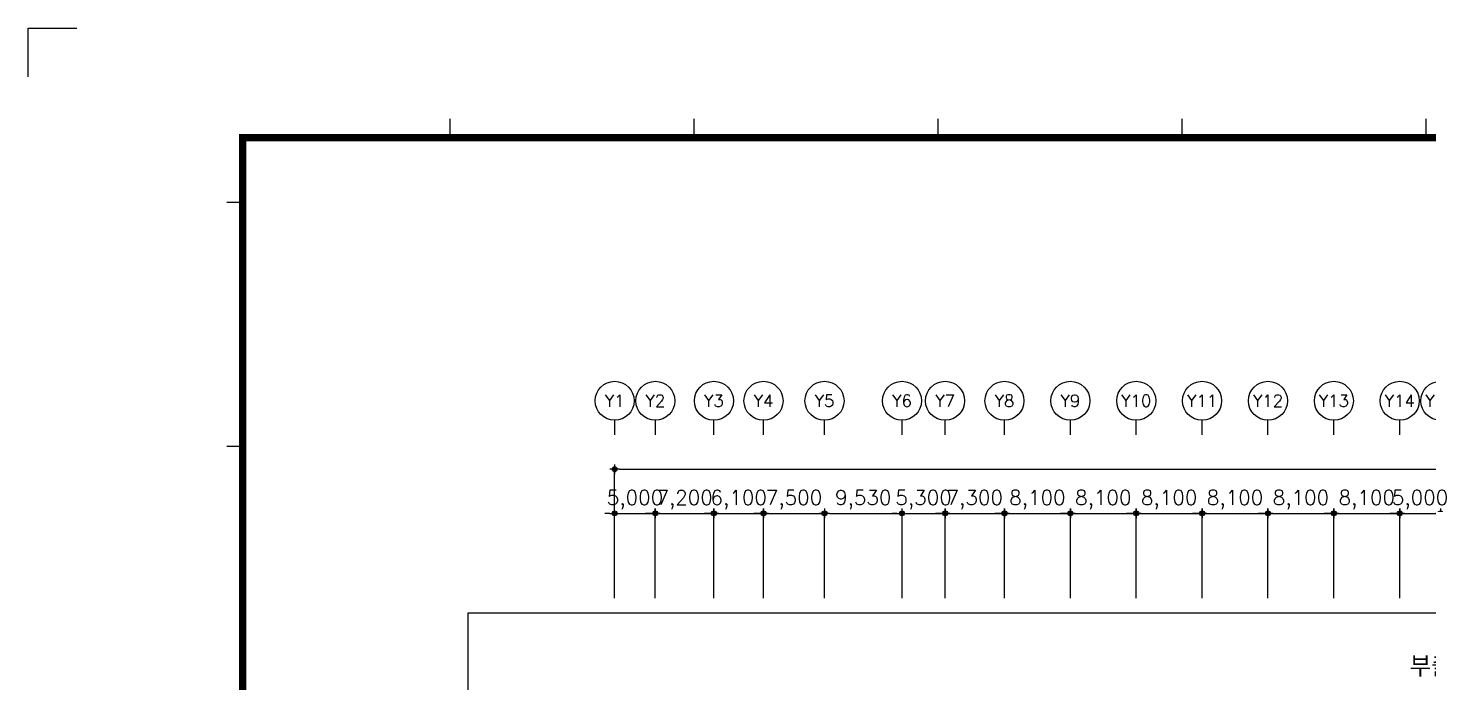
# Model space of a CAD drawing. Header units: millimetres. Extents: x 116443 to 620443, y -399357 to -63957.
# Drawn here: x 116443 to 288701, y -144513 to -63957 of the extents above; entities that cross this region are included whole.
import ezdxf
from ezdxf.enums import TextEntityAlignment as Align

# ---------------------------------------------------------------- set-up
doc = ezdxf.new("R2010")
doc.units = ezdxf.units.MM
doc.header["$LTSCALE"] = 600
for name, color, linetype in [('DIM', 7, 'Continuous'), ('FORM', 7, 'Continuous'), ('z', 8, 'Continuous')]:
    doc.layers.add(name, color=color, linetype=linetype)
doc.styles.add('GHS', font='romans.shx', dxfattribs={"bigfont": 'ghs.shx'})
doc.dimstyles.new('외부치수', dxfattribs={"dimscale": 150, "dimtxt": 3, "dimasz": 1, "dimexe": 0.18, "dimexo": 3, "dimgap": 1, "dimtad": 1, "dimdec": 0, "dimzin": 0, "dimdsep": 46, "dimlunit": 6, "dimtxsty": 'GHS', "dimblk": 'Z_DOT', "dimcen": 0.09, "dimclrd": 7, "dimclre": 7, "dimclrt": 3, "dimadec": 0, "dimazin": 0, "dimtfac": 1, "dimtdec": 0, "dimtix": 1, "dimtmove": 2, "dimatfit": 0, "dimfxl": 1, "dimtolj": 1, "dimtzin": 0, "dimarcsym": 0})

# ---------------------------------------------------------------- blocks, each defined once
blk = doc.blocks.new('form1-2')
at = {"layer": 'FORM'}
for p, q in [((86.5, 536.5), (86.5, 540.37)), ((136.5, 536.5), (136.5, 540.37)), ((186.5, 536.5), (186.5, 540.37)), ((236.5, 536.5), (236.5, 540.37)), ((286.5, 536.5), (286.5, 540.37)), ((43.87, 523.25), (40.75, 523.25)), ((43.87, 473.25), (40.75, 473.25))]:
    blk.add_line(p, q, dxfattribs=at)
at = {"layer": 'FORM', "color": 8}
blk.add_lwpolyline([(0, 549), (0, 559), (10, 559)], dxfattribs=at)
at = {"layer": 'FORM', "color": 7, "const_width": 1.5}
blk.add_lwpolyline([(44, 10), (816, 10), (816, 536.5), (44, 536.5)], close=True, dxfattribs=at)
blk = doc.blocks.new('Z_DOT')
at = {"layer": 'DIM', "color": 0}
for p, q in [((-1, 0), (1, 0)), ((0, -1), (0, 1))]:
    blk.add_line(p, q, dxfattribs=at)
for radius in [0.5, 0.25]:
    blk.add_circle((0, 0), radius, dxfattribs=at)
blk = doc.blocks.new('*D84')
at = {"layer": 'Defpoints', "color": 0, "transparency": 16777216}
for p in [(223905, -123653), (214375, -135892), (223905, -135892)]:
    blk.add_point(p, dxfattribs=at)
at = {"layer": 'z', "color": 7, "lineweight": -2}
for p, q in [((214375, -134092), (214375, -123545)), ((214975, -123653), (223305, -123653)), ((223905, -134092), (223905, -123545))]:
    blk.add_line(p, q, dxfattribs=at)
at = {"layer": 'z', "color": 7, "lineweight": -2, "xscale": 600, "yscale": 600, "zscale": 600, "rotation": 180}
blk.add_blockref('Z_DOT', (214375, -123653), dxfattribs=at)
at = {"layer": 'z', "color": 7, "lineweight": -2, "xscale": 600, "yscale": 600, "zscale": 600}
blk.add_blockref('Z_DOT', (223905, -123653), dxfattribs=at)
at = {"layer": 'z', "color": 3, "insert": (219140, -121982), "char_height": 1800, "attachment_point": 5, "style": 'GHS'}
blk.add_mtext('\\A1;9,530', dxfattribs=at)
blk = doc.blocks.new('*D85')
at = {"layer": 'Defpoints', "color": 0, "transparency": 16777216}
for p in [(229205, -123653), (223905, -135892), (229205, -135892)]:
    blk.add_point(p, dxfattribs=at)
at = {"layer": 'z', "color": 7, "lineweight": -2}
for p, q in [((223305, -123653), (222705, -123653)), ((223905, -134092), (223905, -123545)), ((223905, -123653), (229205, -123653)), ((229205, -134092), (229205, -123545)), ((229805, -123653), (230405, -123653))]:
    blk.add_line(p, q, dxfattribs=at)
at = {"layer": 'z', "color": 7, "lineweight": -2, "xscale": 600, "yscale": 600, "zscale": 600}
blk.add_blockref('Z_DOT', (223905, -123653), dxfattribs=at)
at = {"layer": 'z', "color": 7, "lineweight": -2, "xscale": 600, "yscale": 600, "zscale": 600, "rotation": 180}
blk.add_blockref('Z_DOT', (229205, -123653), dxfattribs=at)
at = {"layer": 'z', "color": 3, "insert": (226555, -121982), "char_height": 1800, "attachment_point": 5, "style": 'GHS'}
blk.add_mtext('\\A1;5,300', dxfattribs=at)
blk = doc.blocks.new('*D86')
at = {"layer": 'Defpoints', "color": 0, "transparency": 16777216}
for p in [(244605, -123653), (236505, -135892), (244605, -135892)]:
    blk.add_point(p, dxfattribs=at)
at = {"layer": 'z', "color": 7, "lineweight": -2}
for p, q in [((235905, -123653), (235305, -123653)), ((236505, -134092), (236505, -123545)), ((236505, -123653), (244605, -123653)), ((244605, -134092), (244605, -123545)), ((245205, -123653), (245805, -123653))]:
    blk.add_line(p, q, dxfattribs=at)
at = {"layer": 'z', "color": 7, "lineweight": -2, "xscale": 600, "yscale": 600, "zscale": 600}
blk.add_blockref('Z_DOT', (236505, -123653), dxfattribs=at)
at = {"layer": 'z', "color": 7, "lineweight": -2, "xscale": 600, "yscale": 600, "zscale": 600, "rotation": 180}
blk.add_blockref('Z_DOT', (244605, -123653), dxfattribs=at)
at = {"layer": 'z', "color": 3, "insert": (240555, -121982), "char_height": 1800, "attachment_point": 5, "style": 'GHS'}
blk.add_mtext('\\A1;8,100', dxfattribs=at)
blk = doc.blocks.new('*D87')
at = {"layer": 'Defpoints', "color": 0, "transparency": 16777216}
for p in [(252705, -123653), (244605, -135892), (252705, -135892)]:
    blk.add_point(p, dxfattribs=at)
at = {"layer": 'z', "color": 7, "lineweight": -2}
for p, q in [((244005, -123653), (243405, -123653)), ((244605, -134092), (244605, -123545)), ((244605, -123653), (252705, -123653)), ((252705, -134092), (252705, -123545)), ((253305, -123653), (253905, -123653))]:
    blk.add_line(p, q, dxfattribs=at)
at = {"layer": 'z', "color": 7, "lineweight": -2, "xscale": 600, "yscale": 600, "zscale": 600}
blk.add_blockref('Z_DOT', (244605, -123653), dxfattribs=at)
at = {"layer": 'z', "color": 7, "lineweight": -2, "xscale": 600, "yscale": 600, "zscale": 600, "rotation": 180}
blk.add_blockref('Z_DOT', (252705, -123653), dxfattribs=at)
at = {"layer": 'z', "color": 3, "insert": (248655, -121982), "char_height": 1800, "attachment_point": 5, "style": 'GHS'}
blk.add_mtext('\\A1;8,100', dxfattribs=at)
blk = doc.blocks.new('*D88')
at = {"layer": 'Defpoints', "color": 0, "transparency": 16777216}
for p in [(260805, -123653), (252705, -135892), (260805, -135892)]:
    blk.add_point(p, dxfattribs=at)
at = {"layer": 'z', "color": 7, "lineweight": -2}
for p, q in [((252105, -123653), (251505, -123653)), ((252705, -134092), (252705, -123545)), ((252705, -123653), (260805, -123653)), ((260805, -134092), (260805, -123545)), ((261405, -123653), (262005, -123653))]:
    blk.add_line(p, q, dxfattribs=at)
at = {"layer": 'z', "color": 7, "lineweight": -2, "xscale": 600, "yscale": 600, "zscale": 600}
blk.add_blockref('Z_DOT', (252705, -123653), dxfattribs=at)
at = {"layer": 'z', "color": 7, "lineweight": -2, "xscale": 600, "yscale": 600, "zscale": 600, "rotation": 180}
blk.add_blockref('Z_DOT', (260805, -123653), dxfattribs=at)
at = {"layer": 'z', "color": 3, "insert": (256755, -121982), "char_height": 1800, "attachment_point": 5, "style": 'GHS'}
blk.add_mtext('\\A1;8,100', dxfattribs=at)
blk = doc.blocks.new('*D89')
at = {"layer": 'Defpoints', "color": 0, "transparency": 16777216}
for p in [(268905, -123653), (260805, -135892), (268905, -135892)]:
    blk.add_point(p, dxfattribs=at)
at = {"layer": 'z', "color": 7, "lineweight": -2}
for p, q in [((260205, -123653), (259605, -123653)), ((260805, -134092), (260805, -123545)), ((260805, -123653), (268905, -123653)), ((268905, -134092), (268905, -123545)), ((269505, -123653), (270105, -123653))]:
    blk.add_line(p, q, dxfattribs=at)
at = {"layer": 'z', "color": 7, "lineweight": -2, "xscale": 600, "yscale": 600, "zscale": 600}
blk.add_blockref('Z_DOT', (260805, -123653), dxfattribs=at)
at = {"layer": 'z', "color": 7, "lineweight": -2, "xscale": 600, "yscale": 600, "zscale": 600, "rotation": 180}
blk.add_blockref('Z_DOT', (268905, -123653), dxfattribs=at)
at = {"layer": 'z', "color": 3, "insert": (264855, -121982), "char_height": 1800, "attachment_point": 5, "style": 'GHS'}
blk.add_mtext('\\A1;8,100', dxfattribs=at)
blk = doc.blocks.new('*D90')
at = {"layer": 'Defpoints', "color": 0, "transparency": 16777216}
for p in [(277005, -123653), (268905, -135892), (277005, -135892)]:
    blk.add_point(p, dxfattribs=at)
at = {"layer": 'z', "color": 7, "lineweight": -2}
for p, q in [((268305, -123653), (267705, -123653)), ((268905, -134092), (268905, -123545)), ((268905, -123653), (277005, -123653)), ((277005, -134092), (277005, -123545)), ((277605, -123653), (278205, -123653))]:
    blk.add_line(p, q, dxfattribs=at)
at = {"layer": 'z', "color": 7, "lineweight": -2, "xscale": 600, "yscale": 600, "zscale": 600}
blk.add_blockref('Z_DOT', (268905, -123653), dxfattribs=at)
at = {"layer": 'z', "color": 7, "lineweight": -2, "xscale": 600, "yscale": 600, "zscale": 600, "rotation": 180}
blk.add_blockref('Z_DOT', (277005, -123653), dxfattribs=at)
at = {"layer": 'z', "color": 3, "insert": (272955, -121982), "char_height": 1800, "attachment_point": 5, "style": 'GHS'}
blk.add_mtext('\\A1;8,100', dxfattribs=at)
blk = doc.blocks.new('*D91')
at = {"layer": 'Defpoints', "color": 0, "transparency": 16777216}
for p in [(285105, -123653), (277005, -135892), (285105, -135892)]:
    blk.add_point(p, dxfattribs=at)
at = {"layer": 'z', "color": 7, "lineweight": -2}
for p, q in [((276405, -123653), (275805, -123653)), ((277005, -134092), (277005, -123545)), ((277005, -123653), (285105, -123653)), ((285105, -134092), (285105, -123545)), ((285705, -123653), (286305, -123653))]:
    blk.add_line(p, q, dxfattribs=at)
at = {"layer": 'z', "color": 7, "lineweight": -2, "xscale": 600, "yscale": 600, "zscale": 600}
blk.add_blockref('Z_DOT', (277005, -123653), dxfattribs=at)
at = {"layer": 'z', "color": 7, "lineweight": -2, "xscale": 600, "yscale": 600, "zscale": 600, "rotation": 180}
blk.add_blockref('Z_DOT', (285105, -123653), dxfattribs=at)
at = {"layer": 'z', "color": 3, "insert": (281055, -121982), "char_height": 1800, "attachment_point": 5, "style": 'GHS'}
blk.add_mtext('\\A1;8,100', dxfattribs=at)
blk = doc.blocks.new('*D92')
at = {"layer": 'Defpoints', "color": 0, "transparency": 16777216}
for p in [(290105, -123653), (285105, -135892), (290105, -135892)]:
    blk.add_point(p, dxfattribs=at)
at = {"layer": 'z', "color": 7, "lineweight": -2}
for p, q in [((284505, -123653), (283905, -123653)), ((285105, -134092), (285105, -123545)), ((285105, -123653), (290105, -123653)), ((290105, -134092), (290105, -123545)), ((290705, -123653), (291305, -123653))]:
    blk.add_line(p, q, dxfattribs=at)
at = {"layer": 'z', "color": 7, "lineweight": -2, "xscale": 600, "yscale": 600, "zscale": 600}
blk.add_blockref('Z_DOT', (285105, -123653), dxfattribs=at)
at = {"layer": 'z', "color": 7, "lineweight": -2, "xscale": 600, "yscale": 600, "zscale": 600, "rotation": 180}
blk.add_blockref('Z_DOT', (290105, -123653), dxfattribs=at)
at = {"layer": 'z', "color": 3, "insert": (287605, -121982), "char_height": 1800, "attachment_point": 5, "style": 'GHS'}
blk.add_mtext('\\A1;5,000', dxfattribs=at)
blk = doc.blocks.new('*D110')
at = {"layer": 'Defpoints', "color": 0, "transparency": 16777216}
for p in [(438105, -118221), (188575, -135892), (438105, -135892)]:
    blk.add_point(p, dxfattribs=at)
at = {"layer": 'z', "color": 7, "lineweight": -2}
for p, q in [((188575, -134092), (188575, -118113)), ((189175, -118221), (437505, -118221)), ((438105, -134092), (438105, -118113))]:
    blk.add_line(p, q, dxfattribs=at)
at = {"layer": 'z', "color": 7, "lineweight": -2, "xscale": 600, "yscale": 600, "zscale": 600, "rotation": 180}
blk.add_blockref('Z_DOT', (188575, -118221), dxfattribs=at)
at = {"layer": 'z', "color": 7, "lineweight": -2, "xscale": 600, "yscale": 600, "zscale": 600}
blk.add_blockref('Z_DOT', (438105, -118221), dxfattribs=at)
at = {"layer": 'z', "color": 3, "insert": (313340, -116550), "char_height": 1800, "attachment_point": 5, "style": 'GHS'}
blk.add_mtext('\\A1;249,529', dxfattribs=at)
blk = doc.blocks.new('*D111')
at = {"layer": 'Defpoints', "color": 0, "transparency": 16777216}
for p in [(214375, -123653), (206875, -135892), (214375, -135892)]:
    blk.add_point(p, dxfattribs=at)
at = {"layer": 'z', "color": 7, "lineweight": -2}
for p, q in [((206275, -123653), (205675, -123653)), ((206875, -134092), (206875, -123545)), ((206875, -123653), (214375, -123653)), ((214375, -134092), (214375, -123545)), ((214975, -123653), (215575, -123653))]:
    blk.add_line(p, q, dxfattribs=at)
at = {"layer": 'z', "color": 7, "lineweight": -2, "xscale": 600, "yscale": 600, "zscale": 600}
blk.add_blockref('Z_DOT', (206875, -123653), dxfattribs=at)
at = {"layer": 'z', "color": 7, "lineweight": -2, "xscale": 600, "yscale": 600, "zscale": 600, "rotation": 180}
blk.add_blockref('Z_DOT', (214375, -123653), dxfattribs=at)
at = {"layer": 'z', "color": 3, "insert": (210625, -121982), "char_height": 1800, "attachment_point": 5, "style": 'GHS'}
blk.add_mtext('\\A1;7,500', dxfattribs=at)
blk = doc.blocks.new('*D112')
at = {"layer": 'Defpoints', "color": 0, "transparency": 16777216}
for p in [(200775, -123653), (193575, -135892), (200775, -135892)]:
    blk.add_point(p, dxfattribs=at)
at = {"layer": 'z', "color": 7, "lineweight": -2}
for p, q in [((192975, -123653), (192375, -123653)), ((193575, -134092), (193575, -123545)), ((193575, -123653), (200775, -123653)), ((200775, -134092), (200775, -123545)), ((201375, -123653), (201975, -123653))]:
    blk.add_line(p, q, dxfattribs=at)
at = {"layer": 'z', "color": 7, "lineweight": -2, "xscale": 600, "yscale": 600, "zscale": 600}
blk.add_blockref('Z_DOT', (193575, -123653), dxfattribs=at)
at = {"layer": 'z', "color": 7, "lineweight": -2, "xscale": 600, "yscale": 600, "zscale": 600, "rotation": 180}
blk.add_blockref('Z_DOT', (200775, -123653), dxfattribs=at)
at = {"layer": 'z', "color": 3, "insert": (197175, -121982), "char_height": 1800, "attachment_point": 5, "style": 'GHS'}
blk.add_mtext('\\A1;7,200', dxfattribs=at)
blk = doc.blocks.new('*D113')
at = {"layer": 'Defpoints', "color": 0, "transparency": 16777216}
for p in [(193575, -123653), (188575, -135892), (193575, -135892)]:
    blk.add_point(p, dxfattribs=at)
at = {"layer": 'z', "color": 7, "lineweight": -2}
for p, q in [((187975, -123653), (187375, -123653)), ((188575, -134092), (188575, -123545)), ((188575, -123653), (193575, -123653)), ((193575, -134092), (193575, -123545)), ((194175, -123653), (194775, -123653))]:
    blk.add_line(p, q, dxfattribs=at)
at = {"layer": 'z', "color": 7, "lineweight": -2, "xscale": 600, "yscale": 600, "zscale": 600}
blk.add_blockref('Z_DOT', (188575, -123653), dxfattribs=at)
at = {"layer": 'z', "color": 7, "lineweight": -2, "xscale": 600, "yscale": 600, "zscale": 600, "rotation": 180}
blk.add_blockref('Z_DOT', (193575, -123653), dxfattribs=at)
at = {"layer": 'z', "color": 3, "insert": (191075, -121982), "char_height": 1800, "attachment_point": 5, "style": 'GHS'}
blk.add_mtext('\\A1;5,000', dxfattribs=at)
blk = doc.blocks.new('*D115')
at = {"layer": 'Defpoints', "color": 0, "transparency": 16777216}
for p in [(236505, -123653), (229205, -135892), (236505, -135892)]:
    blk.add_point(p, dxfattribs=at)
at = {"layer": 'z', "color": 7, "lineweight": -2}
for p, q in [((228605, -123653), (228005, -123653)), ((229205, -134092), (229205, -123545)), ((229205, -123653), (236505, -123653)), ((236505, -134092), (236505, -123545)), ((237105, -123653), (237705, -123653))]:
    blk.add_line(p, q, dxfattribs=at)
at = {"layer": 'z', "color": 7, "lineweight": -2, "xscale": 600, "yscale": 600, "zscale": 600}
blk.add_blockref('Z_DOT', (229205, -123653), dxfattribs=at)
at = {"layer": 'z', "color": 7, "lineweight": -2, "xscale": 600, "yscale": 600, "zscale": 600, "rotation": 180}
blk.add_blockref('Z_DOT', (236505, -123653), dxfattribs=at)
at = {"layer": 'z', "color": 3, "insert": (232855, -121982), "char_height": 1800, "attachment_point": 5, "style": 'GHS'}
blk.add_mtext('\\A1;7,300', dxfattribs=at)
blk = doc.blocks.new('*D116')
at = {"layer": 'Defpoints', "color": 0, "transparency": 16777216}
for p in [(206875, -123653), (200775, -135892), (206875, -135892)]:
    blk.add_point(p, dxfattribs=at)
at = {"layer": 'z', "color": 7, "lineweight": -2}
for p, q in [((200175, -123653), (199575, -123653)), ((200775, -134092), (200775, -123545)), ((200775, -123653), (206875, -123653)), ((206875, -134092), (206875, -123545)), ((207475, -123653), (208075, -123653))]:
    blk.add_line(p, q, dxfattribs=at)
at = {"layer": 'z', "color": 7, "lineweight": -2, "xscale": 600, "yscale": 600, "zscale": 600}
blk.add_blockref('Z_DOT', (200775, -123653), dxfattribs=at)
at = {"layer": 'z', "color": 7, "lineweight": -2, "xscale": 600, "yscale": 600, "zscale": 600, "rotation": 180}
blk.add_blockref('Z_DOT', (206875, -123653), dxfattribs=at)
at = {"layer": 'z', "color": 3, "insert": (203825, -121982), "char_height": 1800, "attachment_point": 5, "style": 'GHS'}
blk.add_mtext('\\A1;6,100', dxfattribs=at)

msp = doc.modelspace()

# ---------------------------------------------------------------- linework, layer by layer
at = {"layer": 'z', "color": 8}
for p, q in [((188575.5, -114007.7), (188575.5, -112207.7)), ((193575.5, -114007.7), (193575.5, -112207.7)), ((200775.4, -114007.7), (200775.4, -112207.7)), ((206875.4, -114007.7), (206875.4, -112207.7)), ((214375.4, -114007.7), (214375.4, -112207.7)), ((223904.9, -114007.7), (223904.9, -112207.7)), ((229204.9, -114007.7), (229204.9, -112207.7)), ((236504.9, -114007.7), (236504.9, -112207.7)), ((244604.9, -114007.7), (244604.9, -112207.7)), ((252704.9, -114007.7), (252704.9, -112207.7)), ((260804.9, -114007.7), (260804.9, -112207.7)), ((268904.9, -114007.7), (268904.9, -112207.7)), ((277004.9, -114007.7), (277004.9, -112207.7)), ((285104.9, -114007.7), (285104.9, -112207.7))]:
    msp.add_line(p, q, dxfattribs=at)
msp.add_lwpolyline([(463204.3, -135892.4), (463204.3, -317012.4), (170559.5, -317012.4), (170559.5, -135892.4)], close=True, dxfattribs=at)
for centre in [(188575.5, -109807.7), (193575.5, -109807.7), (200775.4, -109807.7), (206875.4, -109807.7), (214375.4, -109807.7), (223904.9, -109807.7), (229204.9, -109807.7), (236504.9, -109807.7), (244604.9, -109807.7), (252704.9, -109807.7), (260804.9, -109807.7), (268904.9, -109807.7), (277004.9, -109807.7), (285104.9, -109807.7), (290104.9, -109807.7)]:
    msp.add_circle(centre, 2400, dxfattribs=at)

# ---------------------------------------------------------------- block references
at = {"layer": 'z', "color": 8, "xscale": 600, "yscale": 600, "zscale": 600}
msp.add_blockref('form1-2', (116442.9, -399357.1), dxfattribs=at)

# ---------------------------------------------------------------- texts
at = {"layer": 'z', "color": 8, "style": 'GHS'}
for s, p in [('Y1', (188575.5, -109807.7)), ('Y2', (193575.5, -109807.7)), ('Y3', (200775.4, -109807.7)), ('Y4', (206875.4, -109807.7)), ('Y5', (214375.4, -109807.7)), ('Y6', (223904.9, -109807.7)), ('Y7', (229204.9, -109807.7)), ('Y8', (236504.9, -109807.7)), ('Y9', (244604.9, -109807.7)), ('Y10', (252704.9, -109807.7)), ('Y11', (260804.9, -109807.7)), ('Y12', (268904.9, -109807.7)), ('Y13', (277004.9, -109807.7)), ('Y14', (285104.9, -109807.7)), ('Y15', (290104.9, -109807.7))]:
    msp.add_text(s, height=1500, dxfattribs=at).set_placement(p, align=Align.MIDDLE)
msp.add_text('부출입구', height=2500, rotation=0, dxfattribs=at).set_placement((286323.2, -143723, 0))

# ---------------------------------------------------------------- dimensions: what is measured, and where the dimension line sits
at = {"layer": 'z', "color": 8}
for base, p1, p2, picture, middle in [((438104.9, -118221.1), (188575.5, -135892.4), (438104.9, -135892.4), '*D110', (313340.2, -116549.7)), ((193575.5, -123653.4), (188575.5, -135892.4), (193575.5, -135892.4), '*D113', (191075.5, -121982)), ((200775.4, -123653.4), (193575.5, -135892.4), (200775.4, -135892.4), '*D112', (197175.4, -121982)), ((206875.4, -123653.4), (200775.4, -135892.4), (206875.4, -135892.4), '*D116', (203825.4, -121982)), ((214375.4, -123653.4), (206875.4, -135892.4), (214375.4, -135892.4), '*D111', (210625.4, -121982)), ((223904.9236, -123653.3909), (214375.4229, -135892.3808), (223904.9236, -135892.3808), '*D84', (219140.1733, -121981.9624)), ((229204.9, -123653.4), (223904.9, -135892.4), (229204.9, -135892.4), '*D85', (226554.9, -121982)), ((236504.9, -123653.4), (229204.9, -135892.4), (236504.9, -135892.4), '*D115', (232854.9, -121982)), ((244604.9, -123653.4), (236504.9, -135892.4), (244604.9, -135892.4), '*D86', (240554.9, -121982)), ((252704.9, -123653.4), (244604.9, -135892.4), (252704.9, -135892.4), '*D87', (248654.9, -121982)), ((260804.9, -123653.4), (252704.9, -135892.4), (260804.9, -135892.4), '*D88', (256754.9, -121982)), ((268904.9, -123653.4), (260804.9, -135892.4), (268904.9, -135892.4), '*D89', (264854.9, -121982)), ((277004.9, -123653.4), (268904.9, -135892.4), (277004.9, -135892.4), '*D90', (272954.9, -121982)), ((285104.9, -123653.4), (277004.9, -135892.4), (285104.9, -135892.4), '*D91', (281054.9, -121982)), ((290104.9, -123653.4), (285104.9, -135892.4), (290104.9, -135892.4), '*D92', (287604.9, -121982))]:
    dim = msp.add_linear_dim(base=base, p1=p1, p2=p2, dimstyle='외부치수', override={"dimscale": 600, "dimtxsty": 'GHS'}, dxfattribs=at)
    dim.commit()
    dim.dimension.update_dxf_attribs({"geometry": picture, "text_midpoint": middle})

doc.saveas('drawing.dxf')
